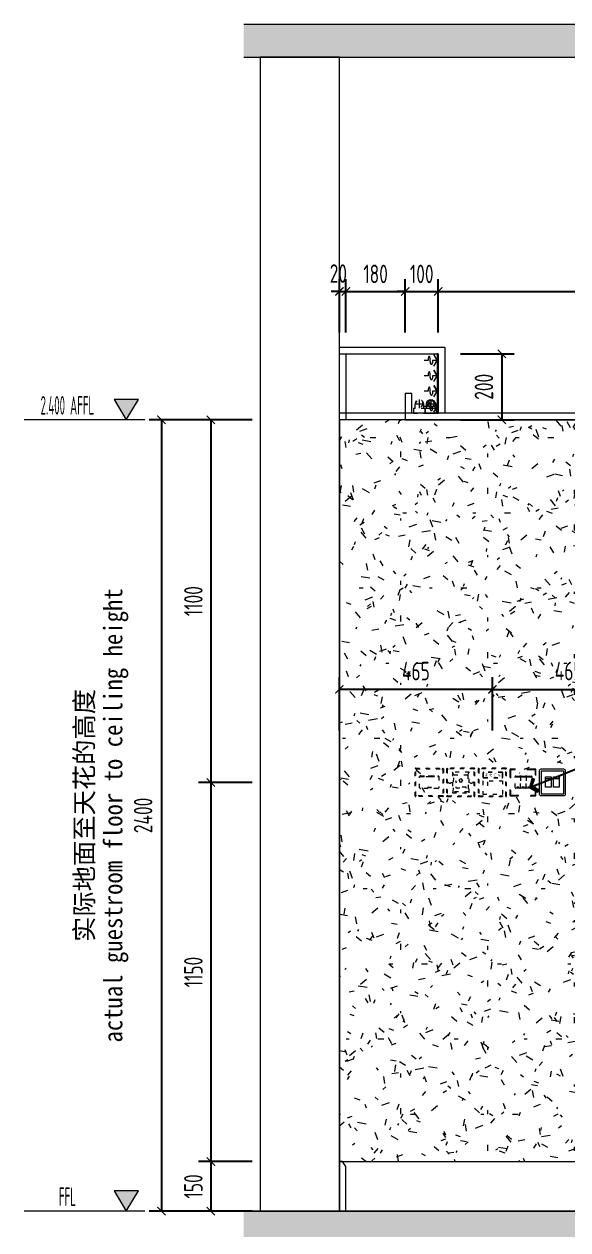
# Model space of a CAD drawing. Header units: millimetres. Extents: x 3162 to 221128, y -144913 to 11496.
# Drawn here: x 170364 to 172014, y -22890 to -19233 of the extents above; entities that cross this region are included whole.
import ezdxf
from ezdxf.enums import TextEntityAlignment as Align

# ---------------------------------------------------------------- set-up
doc = ezdxf.new("R2010")
doc.units = ezdxf.units.MM
doc.header["$LTSCALE"] = 10
for name, pattern in [('ACAD_ISO03W100', [30, 12, -18]), ('DASH', [8.89, 6.35, -2.54]), ('DOTE', [61.468, 50.8, -5.08, 0.508, -5.08])]:
    doc.linetypes.add(name, pattern=pattern)
doc.layers.get('Defpoints').update_dxf_attribs({"color": 250})
for name, color, linetype, lineweight in [('Contour【轮廓线】', 94, 'Continuous', 0), ('Elevation【立面图库】', 150, 'Continuous', 0), ('FC-Hatch【平面填充】', 250, 'Continuous', 0), ('FC-Refe【标注引线】', 2, 'Continuous', 0), ('FF-Socket【电气】', 124, 'Continuous', 0), ('FF-Text【平面文字】', 2, 'Continuous', 0), ('Finish【完成面】', 2, 'Continuous', 0), ('Gray【中细线】', 8, 'Continuous', 0), ('RC-dimensions', 44, 'Continuous', 0), ('RC-Modelling【天花造型】', 30, 'Continuous', 0), ('Wall【立面墙】', 252, 'Continuous', 0)]:
    doc.layers.add(name, color=color, linetype=linetype, lineweight=lineweight)
doc.layers.add('SOL【实体】', color=250, linetype='Continuous')
doc.styles.add('宋体', font='', dxfattribs={"width": 0.8})
doc.styles.add('尺寸标注', font='ARCHS.SHX', dxfattribs={"width": 0.8})
doc.styles.add('标高', font='ARCHS.SHX', dxfattribs={"width": 0.5})
doc.styles.get('宋体').set_extended_font_data('SimSun')
doc.dimstyles.new('海龙1：25', dxfattribs={"dimscale": 25, "dimtxt": 2.25, "dimasz": 1, "dimexe": 1.5, "dimexo": 1, "dimgap": 1, "dimtad": 1, "dimdec": 0, "dimrnd": 5, "dimdsep": 46, "dimtxsty": '尺寸标注', "dimblk": 'ARCHTICK', "dimblk1": 'ARCHTICK', "dimblk2": 'ARCHTICK', "dimcen": 1, "dimclrd": 44, "dimclre": 44, "dimclrt": 2, "dimadec": 0, "dimazin": 0, "dimtfac": 1, "dimtdec": 0, "dimtix": 1, "dimtmove": 2, "dimatfit": 3, "dimldrblk": 'hl_arrow2', "dimfxl": 5, "dimfxlon": 1, "dimarcsym": 0})
pattern_1 = [(225, (110819.52, 0), (35.35534, -35.35534), []), (230, (110819.52, 0), (-71.72602, 6.27522), [7.5, -82.5]), (175, (110819.52, 0), (13.87511, -75.21923), [6, -66]), (280.4514, (110813.54, 0.52), (-57.85092, -68.94393), [6.374, -70.1142]), (226.1842, (110819.52, -20), (-106.72409, 16.55189), [11.25, -123.75]), (276.6356, (110810.63, -18.62), (-93.46626, -97.41178), [9.56105, -105.1713]), (171.1842, (110819.52, -20), (-93.46618, -97.41189), [9, -99]), (201, (110809.52, -15), (-59.690703, 40.261893), [7.5, -82.5]), (146, (110809.52, -15), (-24.33156, -72.51501), [6, -66]), (251.4514, (110804.546, -11.645), (-84.022234, -32.25304), [6.374, -70.1142]), (217.5, (110819.52, 0), (-1.215986, -33.289385), [0.5, -65.2, 0.5, -67, 0.5, -66.25]), (187.5, (110819.52, 0), (-26.306954, -39.441171), [0.5, -38.2, 0.5, -63.7, 0.5, -25.25]), (147.5, (110841.82, -3e-15), (-53.382244, 2.255487), [0.5, -25, 0.5, -78, 0.5, -103.5]), (137.5, (110851.82, -4e-15), (-58.318617, -10.010498), [0.5, -32.5, 0.5, -51.8, 0.5, -73.5])]

# ---------------------------------------------------------------- blocks, each defined once
blk = doc.blocks.new('海龙工具_踢脚线')
blk.add_lwpolyline([(20, 0), (20, 90), (10, 100), (0, 100)])
blk = doc.blocks.new('_ArchTick')
at = {"color": 2, "linetype": 'ByBlock', "const_width": 0.15}
blk.add_lwpolyline([(-0.5, -0.5), (0.5, 0.5)], dxfattribs=at)
blk = doc.blocks.new('*D188')
at = {"layer": 'Defpoints', "color": 0, "transparency": 16777216}
for p in [(171080.7, -20432.7), (170930.7, -21532.7), (171080.7, -21532.7)]:
    blk.add_point(p, dxfattribs=at)
at = {"layer": 'RC-dimensions', "color": 44, "lineweight": -2, "transparency": 16777216}
for p, q in [((171055.7, -20432.7), (170893.2, -20432.7)), ((170930.7, -20432.7), (170930.7, -21532.7)), ((171055.7, -21532.7), (170893.2, -21532.7))]:
    blk.add_line(p, q, dxfattribs=at)
at = {"layer": 'RC-dimensions', "color": 44, "lineweight": -2, "transparency": 16777216, "xscale": 25, "yscale": 25, "zscale": 25}
for p, rotation in [((170930.7, -20432.7), 90), ((170930.7, -21532.7), 270)]:
    blk.add_blockref('_ArchTick', p, dxfattribs=dict(at, rotation=rotation))
at = {"layer": 'RC-dimensions', "color": 2, "transparency": 16777216, "insert": (170877.6, -20982.7), "char_height": 56.25, "attachment_point": 5, "rotation": 90, "style": '尺寸标注'}
blk.add_mtext('1100', dxfattribs=at)
blk = doc.blocks.new('hl_arrow2')
at = {"color": 2}
blk.add_line((-0.22, 0), (-1, 0), dxfattribs=at)
blk.add_lwpolyline([(-0.22, 0), (-0.86, -0.69), (-0.65, -0.86), (0, 0), (-0.65, 0.86), (-0.86, 0.69)], close=True, dxfattribs=at)
for points in [[(-0.86, 0.69), (-0.65, 0.86), (-0.22, 0), (0, 0)], [(-0.86, -0.69), (-0.65, -0.86), (-0.22, 0), (0, 0)]]:
    blk.add_solid(points, dxfattribs=at)
blk = doc.blocks.new('*D189')
at = {"layer": 'Defpoints', "color": 0, "transparency": 16777216}
for p in [(171080.7, -22682.7), (170930.7, -22832.7), (171080.7, -22832.7)]:
    blk.add_point(p, dxfattribs=at)
at = {"layer": 'RC-dimensions', "color": 44, "lineweight": -2, "transparency": 16777216}
for p, q in [((171055.7, -22682.7), (170893.2, -22682.7)), ((170930.7, -22682.7), (170930.7, -22832.7)), ((171055.7, -22832.7), (170893.2, -22832.7))]:
    blk.add_line(p, q, dxfattribs=at)
at = {"layer": 'RC-dimensions', "color": 44, "lineweight": -2, "transparency": 16777216, "xscale": 25, "yscale": 25, "zscale": 25}
for p, rotation in [((170930.7, -22682.7), 90), ((170930.7, -22832.7), 270)]:
    blk.add_blockref('_ArchTick', p, dxfattribs=dict(at, rotation=rotation))
at = {"layer": 'RC-dimensions', "color": 2, "transparency": 16777216, "insert": (170877.6, -22757.7), "char_height": 56.25, "attachment_point": 5, "rotation": 90, "style": '尺寸标注'}
blk.add_mtext('150', dxfattribs=at)
blk = doc.blocks.new('*D190')
at = {"layer": 'Defpoints', "color": 0, "transparency": 16777216}
for p in [(171080.7, -20432.7), (170780.7, -22832.7), (171080.7, -22832.7)]:
    blk.add_point(p, dxfattribs=at)
at = {"layer": 'RC-dimensions', "color": 44, "lineweight": -2, "transparency": 16777216}
for p, q in [((170905.7, -20432.7), (170743.2, -20432.7)), ((170780.7, -20432.7), (170780.7, -22832.7)), ((170905.7, -22832.7), (170743.2, -22832.7))]:
    blk.add_line(p, q, dxfattribs=at)
at = {"layer": 'RC-dimensions', "color": 44, "lineweight": -2, "transparency": 16777216, "xscale": 25, "yscale": 25, "zscale": 25}
for p, rotation in [((170780.7, -20432.7), 90), ((170780.7, -22832.7), 270)]:
    blk.add_blockref('_ArchTick', p, dxfattribs=dict(at, rotation=rotation))
at = {"layer": 'RC-dimensions', "color": 2, "transparency": 16777216, "insert": (170725.2, -21632.7), "char_height": 56.25, "attachment_point": 5, "rotation": 90, "style": '尺寸标注'}
blk.add_mtext('2400', dxfattribs=at)
blk = doc.blocks.new('海龍_立面标识')
at = {"style": '宋体', "width": 0.9, "flags": 8}
blk.add_attdef('FLOOR_HEIGHT', text='', height=2.25, rotation=90, dxfattribs=at).set_placement((0, 0), align=Align.CENTER)
at = {"style": '宋体', "flags": 8}
blk.add_attdef('HEIGHT', text='', height=2.25, rotation=90, dxfattribs=at).set_placement((-3.5, 0), align=Align.CENTER)
blk = doc.blocks.new('hl_Elevation-A2')
blk.add_hatch(color=150).paths.add_polyline_path([(3.74, 2.47), (2.27, 0), (0.8, 2.47)])
at = {"color": 150}
blk.add_line((0, 0), (14.67, 0), dxfattribs=at)
blk.add_lwpolyline([(3.74, 2.47), (2.27, 0), (0.8, 2.47)], close=True, dxfattribs=at)
at = {"color": 2, "style": '标高', "width": 0.8, "flags": 8}
blk.add_attdef('HEIGHT', text='', height=2.25, dxfattribs=at).set_placement((9.42, 1.75), align=Align.MIDDLE_CENTER)
blk = doc.blocks.new('海龙工具_插卡插座')
at = {"linetype": 'ACAD_ISO03W100', "ltscale": 0.1}
blk.add_lwpolyline([(-43, 84), (-43, 2, 0.414214), (-41, 0), (41, 0, 0.414214), (43, 2), (43, 84, 0.414214), (41, 86), (-41, 86, 0.414214)], format="xyb", close=True, dxfattribs=at)
at = {"color": 8, "linetype": 'ACAD_ISO03W100', "ltscale": 0.1}
blk.add_lwpolyline([(-41, 82), (-41, 4, 0.414214), (-39, 2), (39, 2, 0.414214), (41, 4), (41, 82, 0.414214), (39, 84), (-39, 84, 0.414214)], format="xyb", close=True, dxfattribs=at)
for points in [[(-21, 66), (-25, 74)], [(21, 66), (25, 74)], [(-21, 66), (21, 66), (23, 15), (-23, 15), (-21, 66)]]:
    blk.add_lwpolyline(points, dxfattribs=at)
at = {"linetype": 'ACAD_ISO03W100', "ltscale": 0.1}
blk.add_lwpolyline([(-25, 74), (-25, 12), (25, 12), (25, 74)], close=True, dxfattribs=at)
blk.add_lwpolyline([(-6, 49), (0, 55), (6, 49), (3, 49), (3, 44), (-3, 44), (-3, 49), (-6, 49)], dxfattribs=at)
at = {"color": 8, "linetype": 'ACAD_ISO03W100', "ltscale": 0.1}
blk.add_lwpolyline([(-15, 29), (-15, 27), (16, 27), (16, 29)], close=True, dxfattribs=at)
for centre in [(-33, 44), (32, 44)]:
    blk.add_circle(centre, 4.08, dxfattribs=at)
blk = doc.blocks.new('*U319')
at = {"color": 8}
blk.add_blockref('海龙工具_插卡插座', (0, 0), dxfattribs=at)
blk = doc.blocks.new('海龙工具_一位开关')
at = {"color": 8, "linetype": 'ACAD_ISO03W100', "ltscale": 0.1}
for p, q in [((7, 28), (-6, 28)), ((7, 27), (-6, 27))]:
    blk.add_line(p, q, dxfattribs=at)
at = {"linetype": 'ACAD_ISO03W100', "ltscale": 0.1}
for points in [[(43, 84), (43, 2, -0.414214), (41, 0), (-41, 0, -0.414214), (-43, 2), (-43, 84, -0.414214), (-41, 86), (41, 86, -0.414214)], [(26, 25), (-26, 25, -0.376586), (-29, 27), (-29, 61, -0.380248), (-26, 63), (26, 63, -0.380248), (29, 61), (29, 27, -0.383952)]]:
    blk.add_lwpolyline(points, format="xyb", close=True, dxfattribs=at)
at = {"color": 8, "linetype": 'ACAD_ISO03W100', "ltscale": 0.1}
blk.add_lwpolyline([(41, 82), (41, 4, -0.414214), (39, 2), (-39, 2, -0.414214), (-41, 4), (-41, 82, -0.414214), (-39, 84), (39, 84, -0.414214)], format="xyb", close=True, dxfattribs=at)
blk.add_lwpolyline([(-26, 61), (26, 61)], dxfattribs=at)
blk.add_lwpolyline([(9, 62), (-9, 62), (-9, 61), (9, 61)], close=True, dxfattribs=at)
for centre, start, end in [((-26, 58.7), 91.0498, 174.3266), ((26, 58.7), 5.6734, 88.9502)]:
    blk.add_arc(centre, 2.31, start, end, dxfattribs=at)
at = {"layer": 'SOL【实体】', "color": 8}
for points in [[(8.8, 61.8), (-8.8, 61.8), (-8.8, 61.2), (8.8, 61.2)], [(-8.8, 61.2), (8.8, 61.2), (8.8, 61.8), (8.8, 61.2)], [(8.8, 61.8), (8.8, 61.2), (-8.8, 61.2), (-8.7, 61.7)], [(-8.8, 61.2), (-8.7, 61.7), (-8.8, 61.2), (-8.8, 61.8)]]:
    blk.add_solid(points, dxfattribs=at)
blk = doc.blocks.new('*U322')
at = {"color": 8}
blk.add_blockref('海龙工具_一位开关', (0, 0), dxfattribs=at)
blk = doc.blocks.new('海龙工具_请勿打扰开关')
at = {"linetype": 'ACAD_ISO03W100', "ltscale": 0.1}
for points in [[(-43, 84), (-43, 2, 0.414214), (-41, 0), (41, 0, 0.414214), (43, 2), (43, 84, 0.414214), (41, 86), (-41, 86, 0.414214)], [(-43, 2, 0.414214), (-41, 0), (41, 0, 0.414214), (43, 2), (43, 84, 0.414214), (41, 86), (-41, 86, 0.414214), (-43, 84)], [(-29, 71), (-29, 60, 0.414214), (-26, 57), (29, 57, 0.414214), (32, 60), (32, 71, 0.414214), (29, 74), (-26, 74, 0.414214)]]:
    blk.add_lwpolyline(points, format="xyb", close=True, dxfattribs=at)
at = {"color": 8, "linetype": 'ACAD_ISO03W100', "ltscale": 0.1}
for points in [[(-41, 82), (-41, 4, 0.414214), (-39, 2), (39, 2, 0.414214), (41, 4), (41, 82, 0.414214), (39, 84), (-39, 84, 0.414214)], [(-28, 71), (-28, 60, 0.414214), (-26, 58), (29, 58, 0.414214), (31, 60), (31, 71, 0.414214), (29, 73), (-26, 73, 0.414214)]]:
    blk.add_lwpolyline(points, format="xyb", close=True, dxfattribs=at)
at = {"linetype": 'ACAD_ISO03W100', "ltscale": 0.1}
blk.add_lwpolyline([(32, 47), (-29, 47), (-29, 8), (32, 8)], close=True, dxfattribs=at)
at = {"color": 8, "linetype": 'DASH', "ltscale": 50, "style": '宋体', "width": 0.8}
blk.add_text('请 勿 打 扰', height=7.44, dxfattribs=at).set_placement((1.3, 65.4), align=Align.MIDDLE_CENTER)
blk = doc.blocks.new('*U323')
at = {"color": 8}
blk.add_blockref('海龙工具_请勿打扰开关', (0, 0), dxfattribs=at)
blk = doc.blocks.new('CZ_入门开关')
at = {"ltscale": 20}
for name, p in [('*U322', (0, 1400)), ('*U319', (96, 1400)), ('*U323', (192, 1400))]:
    blk.add_blockref(name, p, dxfattribs=at)
blk = doc.blocks.new('*D329')
at = {"layer": 'Defpoints', "color": 0, "transparency": 16777216}
for p in [(171080.7, -21532.7), (170930.7, -22682.7), (171080.7, -22682.7)]:
    blk.add_point(p, dxfattribs=at)
at = {"layer": 'RC-dimensions', "color": 44, "lineweight": -2, "transparency": 16777216}
for p, q in [((171055.7, -21532.7), (170893.2, -21532.7)), ((170930.7, -21532.7), (170930.7, -22682.7)), ((171055.7, -22682.7), (170893.2, -22682.7))]:
    blk.add_line(p, q, dxfattribs=at)
at = {"layer": 'RC-dimensions', "color": 44, "lineweight": -2, "transparency": 16777216, "xscale": 25, "yscale": 25, "zscale": 25}
for p, rotation in [((170930.7, -21532.7), 90), ((170930.7, -22682.7), 270)]:
    blk.add_blockref('_ArchTick', p, dxfattribs=dict(at, rotation=rotation))
at = {"layer": 'RC-dimensions', "color": 2, "transparency": 16777216, "insert": (170877.6, -22107.7), "char_height": 56.25, "attachment_point": 5, "rotation": 90, "style": '尺寸标注'}
blk.add_mtext('1150', dxfattribs=at)
blk = doc.blocks.new('海龙工具_开关_600高')
at = {"color": 8, "linetype": 'ACAD_ISO03W100', "ltscale": 0.1}
for p, q in [((-13.4, -14), (-20.1, -14)), ((-13.4, -14.7), (-20.1, -14.7)), ((3.6, -14), (-3.1, -14)), ((3.6, -14.7), (-3.1, -14.7)), ((20.6, -14), (13.9, -14)), ((20.6, -14.7), (13.9, -14.7))]:
    blk.add_line(p, q, dxfattribs=at)
at = {"linetype": 'ACAD_ISO03W100', "ltscale": 0.2}
blk.add_lwpolyline([(-40.8, 38.7), (-40.8, -38.7, 0.414214), (-39, -40.5), (36.6, -40.5, 0.414214), (38.4, -38.7), (38.4, 38.7, 0.414214), (36.6, 40.5), (-39, 40.5, 0.414214)], format="xyb", close=True, dxfattribs=at)
at = {"color": 8, "linetype": 'ACAD_ISO03W100', "ltscale": 0.2}
blk.add_lwpolyline([(-39, 36.9), (-39, -36.9, 0.414214), (-37.2, -38.7), (34.8, -38.7, 0.414214), (36.6, -36.9), (36.6, 36.9, 0.414214), (34.8, 38.7), (-37.2, 38.7, 0.414214)], format="xyb", close=True, dxfattribs=at)
at = {"linetype": 'ACAD_ISO03W100', "ltscale": 0.1}
for points in [[(-10.4, -16.9), (-23.1, -16.9, -0.376586), (-25.3, -14.9), (-25.3, 17.4, -0.380248), (-23.2, 19.3), (-10.4, 19.3, -0.380248), (-8.3, 17.4), (-8.3, -14.9, -0.383952)], [(6.6, -16.9), (-6.1, -16.9, -0.376586), (-8.3, -14.9), (-8.3, 17.4, -0.380248), (-6.2, 19.3), (6.6, 19.3, -0.380248), (8.7, 17.4), (8.7, -14.9, -0.383952)], [(23.6, -16.9), (10.9, -16.9, -0.376586), (8.7, -14.9), (8.7, 17.4, -0.380248), (10.8, 19.3), (23.6, 19.3, -0.380248), (25.7, 17.4), (25.7, -14.9, -0.383952)]]:
    blk.add_lwpolyline(points, format="xyb", close=True, dxfattribs=at)
at = {"color": 8, "linetype": 'ACAD_ISO03W100', "ltscale": 0.1}
for points in [[(-23.2, 16.9), (-10.4, 16.9)], [(-6.2, 16.9), (6.6, 16.9)], [(10.8, 16.9), (23.6, 16.9)]]:
    blk.add_lwpolyline(points, dxfattribs=at)
for points in [[(-11.3, 17.7), (-22.3, 17.7), (-22.3, 17.2), (-11.3, 17.2)], [(5.7, 17.7), (-5.3, 17.7), (-5.3, 17.2), (5.7, 17.2)], [(22.7, 17.7), (11.7, 17.7), (11.7, 17.2), (22.7, 17.2)]]:
    blk.add_lwpolyline(points, close=True, dxfattribs=at)
for centre, start, end in [((-23.1, 14.7), 91.0498, 174.3266), ((-10.5, 14.7), 5.6734, 88.9502), ((-6.1, 14.7), 91.0498, 174.3266), ((6.5, 14.7), 5.6734, 88.9502), ((10.9, 14.7), 91.0498, 174.3266), ((23.5, 14.7), 5.6734, 88.9502)]:
    blk.add_arc(centre, 2.17, start, end, dxfattribs=at)
at = {"color": 8}
for points in [[(-11.3, 17.7), (-22.3, 17.7), (-22.3, 17.2), (-11.3, 17.2)], [(-22.3, 17.2), (-11.3, 17.2), (-11.3, 17.7), (-11.3, 17.2)], [(-11.3, 17.7), (-11.3, 17.2), (-22.3, 17.2), (-22.2, 17.7)], [(-22.3, 17.2), (-22.2, 17.7), (-22.3, 17.2), (-22.3, 17.7)], [(5.7, 17.7), (-5.3, 17.7), (-5.3, 17.2), (5.7, 17.2)], [(-5.3, 17.2), (5.7, 17.2), (5.7, 17.7), (5.7, 17.2)], [(5.7, 17.7), (5.7, 17.2), (-5.3, 17.2), (-5.2, 17.7)], [(-5.3, 17.2), (-5.2, 17.7), (-5.3, 17.2), (-5.3, 17.7)], [(22.7, 17.7), (11.7, 17.7), (11.7, 17.2), (22.7, 17.2)], [(11.7, 17.2), (22.7, 17.2), (22.7, 17.7), (22.7, 17.2)], [(22.7, 17.7), (22.7, 17.2), (11.7, 17.2), (11.8, 17.7)], [(11.7, 17.2), (11.8, 17.7), (11.7, 17.2), (11.7, 17.7)]]:
    blk.add_solid(points, dxfattribs=at)
blk = doc.blocks.new('海龙_05135235')
at = {"ltscale": 20}
blk.add_blockref('海龙工具_开关_600高', (1.2, 0), dxfattribs=at)
blk = doc.blocks.new('海龙_05136337')
at = {"color": 8, "lineweight": 13}
for p, q in [((-21.5, 11.9), (-3.5, 11.9)), ((3.5, 11.9), (20.6, 11.9))]:
    blk.add_line(p, q, dxfattribs=at)
at = {"lineweight": 13}
blk.add_lwpolyline([(40, -35), (40, 35, 0.414214), (35, 40), (-35, 40, 0.414214), (-40, 35), (-40, -35, 0.414214), (-35, -40), (35, -40, 0.414214)], format="xyb", close=True, dxfattribs=at)
at = {"color": 8, "lineweight": 13}
for points in [[(34, -34), (34, 34), (-34, 34), (-34, -34)], [(-21.5, 16.6), (-3.5, 16.6), (-3.5, -14.7), (-21.5, -14.7)], [(3.5, 16.6), (20.6, 16.6), (20.6, -14.7), (3.5, -14.7)]]:
    blk.add_lwpolyline(points, close=True, dxfattribs=at)
blk = doc.blocks.new('海龙工具_暗藏灯')
at = {"color": 8, "linetype": 'DOTE', "ltscale": 4.56}
for p, q in [((0, 41.7), (0, 15.3)), ((-13.2, 28.5), (13.2, 28.5))]:
    blk.add_line(p, q, dxfattribs=at)
at = {"ltscale": 100}
blk.add_lwpolyline([(-12.5, 13.9), (-12.5, 28.5, -1), (12.5, 28.5), (12.5, 13.9)], format="xyb", dxfattribs=at)
blk.add_lwpolyline([(-17.4, 13.9), (-17.4, 0), (17.4, 0), (17.4, 13.9)], close=True, dxfattribs=at)
blk.add_circle((0, 28.5), 10.4, dxfattribs=at)
blk = doc.blocks.new('海龙工具_暗藏灯[虚]')
at = {"color": 8, "linetype": 'DOTE', "ltscale": 4.56}
for p, q in [((0, 41.7), (0, 15.3)), ((-13.2, 28.5), (13.2, 28.5))]:
    blk.add_line(p, q, dxfattribs=at)
at = {"color": 8, "linetype": 'ACAD_ISO03W100', "ltscale": 0.1}
blk.add_lwpolyline([(-12.5, 13.9), (-12.5, 28.5, -1), (12.5, 28.5), (12.5, 13.9)], format="xyb", dxfattribs=at)
blk.add_lwpolyline([(-17.4, 13.9), (-17.4, 0), (17.4, 0), (17.4, 13.9)], close=True, dxfattribs=at)
blk.add_circle((0, 28.5), 10.4, dxfattribs=at)
blk = doc.blocks.new('D_暗藏灯管')
for name, p in [('海龙工具_暗藏灯[虚]', (-17.4, 0)), ('海龙工具_暗藏灯', (17.4, 0))]:
    blk.add_blockref(name, p)
blk = doc.blocks.new('侧回风')
for points in [[(-291, 45), (-234, 12), (-176, 45), (-234, 12), (-234, 57, -0.094519), (-272, 63, -0.69809), (-272, 74, -0.094519), (-234, 80, 0.094519), (-196, 86, 0.69809), (-196, 96, 0.094519), (-234, 103), (-234, 142)], [(-136, 45), (-78, 12), (-20, 45), (-78, 12), (-78, 57, -0.094519), (-116, 63, -0.69809), (-116, 74, -0.094519), (-78, 80, 0.094519), (-40, 86, 0.69809), (-40, 96, 0.094519), (-78, 103), (-78, 142)], [(20, 45), (78, 12), (136, 45), (78, 12), (78, 57, -0.094519), (40, 63, -0.69809), (40, 74, -0.094519), (78, 80, 0.094519), (116, 86, 0.69809), (116, 96, 0.094519), (78, 103), (78, 142)], [(176, 45), (234, 12), (292, 45), (234, 12), (234, 57, -0.094519), (196, 63, -0.69809), (196, 74, -0.094519), (234, 80, 0.094519), (272, 86, 0.69809), (272, 96, 0.094519), (234, 103), (234, 142)]]:
    blk.add_lwpolyline(points, format="xyb")
blk.add_lwpolyline([(-300, 0), (300, 0), (300, 12), (-300, 12)], close=True)
blk = doc.blocks.new('*D591')
at = {"layer": 'Defpoints', "color": 0, "transparency": 16777216}
for p in [(171340.7, -20043.5), (171320.7, -20193.5), (171340.7, -20193.5)]:
    blk.add_point(p, dxfattribs=at)
at = {"layer": 'RC-dimensions', "color": 44, "lineweight": -2, "transparency": 16777216}
for p, q in [((171320.7, -20168.5), (171320.7, -20006)), ((171340.7, -20168.5), (171340.7, -20006)), ((171320.7, -20043.5), (171295.7, -20043.5)), ((171320.7, -20043.5), (171340.7, -20043.5)), ((171340.7, -20043.5), (171365.7, -20043.5))]:
    blk.add_line(p, q, dxfattribs=at)
at = {"layer": 'RC-dimensions', "color": 44, "lineweight": -2, "transparency": 16777216, "xscale": 25, "yscale": 25, "zscale": 25}
blk.add_blockref('_ArchTick', (171320.7, -20043.5), dxfattribs=at)
at = {"layer": 'RC-dimensions', "color": 44, "lineweight": -2, "transparency": 16777216, "xscale": 25, "yscale": 25, "zscale": 25, "rotation": 180}
blk.add_blockref('_ArchTick', (171340.7, -20043.5), dxfattribs=at)
at = {"layer": 'RC-dimensions', "color": 2, "transparency": 16777216, "insert": (171317.7, -19989.2), "char_height": 56.25, "attachment_point": 5, "style": '尺寸标注'}
blk.add_mtext('20', dxfattribs=at)
blk = doc.blocks.new('*D592')
at = {"layer": 'Defpoints', "color": 0, "transparency": 16777216}
for p in [(171520.7, -20043.5), (171340.7, -20193.5), (171520.7, -20193.5)]:
    blk.add_point(p, dxfattribs=at)
at = {"layer": 'RC-dimensions', "color": 44, "lineweight": -2, "transparency": 16777216}
for p, q in [((171340.7, -20168.5), (171340.7, -20006)), ((171520.7, -20168.5), (171520.7, -20006)), ((171340.7, -20043.5), (171520.7, -20043.5))]:
    blk.add_line(p, q, dxfattribs=at)
at = {"layer": 'RC-dimensions', "color": 44, "lineweight": -2, "transparency": 16777216, "xscale": 25, "yscale": 25, "zscale": 25, "rotation": 180}
blk.add_blockref('_ArchTick', (171340.7, -20043.5), dxfattribs=at)
at = {"layer": 'RC-dimensions', "color": 44, "lineweight": -2, "transparency": 16777216, "xscale": 25, "yscale": 25, "zscale": 25}
blk.add_blockref('_ArchTick', (171520.7, -20043.5), dxfattribs=at)
at = {"layer": 'RC-dimensions', "color": 2, "transparency": 16777216, "insert": (171430.7, -19990.4), "char_height": 56.25, "attachment_point": 5, "style": '尺寸标注'}
blk.add_mtext('180', dxfattribs=at)
blk = doc.blocks.new('*D593')
at = {"layer": 'Defpoints', "color": 0, "transparency": 16777216}
for p in [(171620.7, -20043.5), (171520.7, -20193.5), (171620.7, -20193.5)]:
    blk.add_point(p, dxfattribs=at)
at = {"layer": 'RC-dimensions', "color": 44, "lineweight": -2, "transparency": 16777216}
for p, q in [((171520.7, -20168.5), (171520.7, -20006)), ((171620.7, -20168.5), (171620.7, -20006)), ((171520.7, -20043.5), (171495.7, -20043.5)), ((171520.7, -20043.5), (171620.7, -20043.5)), ((171620.7, -20043.5), (171645.7, -20043.5))]:
    blk.add_line(p, q, dxfattribs=at)
at = {"layer": 'RC-dimensions', "color": 44, "lineweight": -2, "transparency": 16777216, "xscale": 25, "yscale": 25, "zscale": 25}
blk.add_blockref('_ArchTick', (171520.7, -20043.5), dxfattribs=at)
at = {"layer": 'RC-dimensions', "color": 44, "lineweight": -2, "transparency": 16777216, "xscale": 25, "yscale": 25, "zscale": 25, "rotation": 180}
blk.add_blockref('_ArchTick', (171620.7, -20043.5), dxfattribs=at)
at = {"layer": 'RC-dimensions', "color": 2, "transparency": 16777216, "insert": (171570.7, -19990.4), "char_height": 56.25, "attachment_point": 5, "style": '尺寸标注'}
blk.add_mtext('100', dxfattribs=at)
blk = doc.blocks.new('*D594')
at = {"layer": 'Defpoints', "color": 0, "transparency": 16777216}
for p in [(173160.7, -20043.5), (171620.7, -20193.5), (173160.7, -20193.5)]:
    blk.add_point(p, dxfattribs=at)
at = {"layer": 'RC-dimensions', "color": 44, "lineweight": -2, "transparency": 16777216}
for p, q in [((171620.7, -20168.5), (171620.7, -20006)), ((173160.7, -20168.5), (173160.7, -20006)), ((171620.7, -20043.5), (173160.7, -20043.5))]:
    blk.add_line(p, q, dxfattribs=at)
at = {"layer": 'RC-dimensions', "color": 44, "lineweight": -2, "transparency": 16777216, "xscale": 25, "yscale": 25, "zscale": 25, "rotation": 180}
blk.add_blockref('_ArchTick', (171620.7, -20043.5), dxfattribs=at)
at = {"layer": 'RC-dimensions', "color": 44, "lineweight": -2, "transparency": 16777216, "xscale": 25, "yscale": 25, "zscale": 25}
blk.add_blockref('_ArchTick', (173160.7, -20043.5), dxfattribs=at)
at = {"layer": 'RC-dimensions', "color": 2, "transparency": 16777216, "insert": (172390.7, -19988.1), "char_height": 56.25, "attachment_point": 5, "style": '尺寸标注'}
blk.add_mtext('1540', dxfattribs=at)
blk = doc.blocks.new('*D595')
at = {"layer": 'Defpoints', "color": 0, "transparency": 16777216}
for p in [(171663.7, -20232.7), (171663.7, -20432.7), (171813.7, -20432.7)]:
    blk.add_point(p, dxfattribs=at)
at = {"layer": 'RC-dimensions', "color": 44, "lineweight": -2, "transparency": 16777216}
for p, q in [((171688.7, -20232.7), (171851.2, -20232.7)), ((171813.7, -20232.7), (171813.7, -20432.7)), ((171688.7, -20432.7), (171851.2, -20432.7))]:
    blk.add_line(p, q, dxfattribs=at)
at = {"layer": 'RC-dimensions', "color": 44, "lineweight": -2, "transparency": 16777216, "xscale": 25, "yscale": 25, "zscale": 25}
for p, rotation in [((171813.7, -20232.7), 90), ((171813.7, -20432.7), 270)]:
    blk.add_blockref('_ArchTick', p, dxfattribs=dict(at, rotation=rotation))
at = {"layer": 'RC-dimensions', "color": 2, "transparency": 16777216, "insert": (171759.4, -20332.7), "char_height": 56.25, "attachment_point": 5, "rotation": 90, "style": '尺寸标注'}
blk.add_mtext('200', dxfattribs=at)
blk = doc.blocks.new('*D738')
at = {"layer": 'Defpoints', "color": 0, "transparency": 16777216}
for p in [(171320.7, -21250.4), (171320.7, -21400.4), (171785.3, -21400.4)]:
    blk.add_point(p, dxfattribs=at)
at = {"layer": 'RC-dimensions', "color": 44, "lineweight": -2, "transparency": 16777216}
for p, q in [((171320.7, -21375.4), (171320.7, -21212.9)), ((171785.3, -21375.4), (171785.3, -21212.9)), ((171785.3, -21250.4), (171320.7, -21250.4))]:
    blk.add_line(p, q, dxfattribs=at)
at = {"layer": 'RC-dimensions', "color": 44, "lineweight": -2, "transparency": 16777216, "xscale": 25, "yscale": 25, "zscale": 25, "rotation": 180}
blk.add_blockref('_ArchTick', (171320.7, -21250.4), dxfattribs=at)
at = {"layer": 'RC-dimensions', "color": 44, "lineweight": -2, "transparency": 16777216, "xscale": 25, "yscale": 25, "zscale": 25}
blk.add_blockref('_ArchTick', (171785.3, -21250.4), dxfattribs=at)
at = {"layer": 'RC-dimensions', "color": 2, "transparency": 16777216, "insert": (171553, -21194.9), "char_height": 56.25, "attachment_point": 5, "style": '尺寸标注'}
blk.add_mtext('465', dxfattribs=at)
blk = doc.blocks.new('*D739')
at = {"layer": 'Defpoints', "color": 0, "transparency": 16777216}
for p in [(172248.5, -21250.4), (171785.3, -21400.4), (172248.5, -21400.4)]:
    blk.add_point(p, dxfattribs=at)
at = {"layer": 'RC-dimensions', "color": 44, "lineweight": -2, "transparency": 16777216}
for p, q in [((171785.3, -21375.4), (171785.3, -21212.9)), ((172248.5, -21375.4), (172248.5, -21212.9)), ((171785.3, -21250.4), (172248.5, -21250.4))]:
    blk.add_line(p, q, dxfattribs=at)
at = {"layer": 'RC-dimensions', "color": 44, "lineweight": -2, "transparency": 16777216, "xscale": 25, "yscale": 25, "zscale": 25, "rotation": 180}
blk.add_blockref('_ArchTick', (171785.3, -21250.4), dxfattribs=at)
at = {"layer": 'RC-dimensions', "color": 44, "lineweight": -2, "transparency": 16777216, "xscale": 25, "yscale": 25, "zscale": 25}
blk.add_blockref('_ArchTick', (172248.5, -21250.4), dxfattribs=at)
at = {"layer": 'RC-dimensions', "color": 2, "transparency": 16777216, "insert": (172016.9, -21194.9), "char_height": 56.25, "attachment_point": 5, "style": '尺寸标注'}
blk.add_mtext('465', dxfattribs=at)

msp = doc.modelspace()

# ---------------------------------------------------------------- hatches: boundary and pattern name
at = {"layer": 'FC-Hatch【平面填充】'}
h = msp.add_hatch(dxfattribs=at)
h.set_pattern_fill('钢筋混凝土', color=256, scale=50, angle=180, style=0, pattern_type=2)
h.set_pattern_definition(pattern_1)
h.paths.add_polyline_path([(171030.7, -19332.7), (171030.7, -19232.7), (173330.7, -19232.7), (173330.7, -19332.7)])
h = msp.add_hatch(dxfattribs=at)
h.set_pattern_fill('地毯', color=256, scale=300, pattern_type=2)
h.set_pattern_definition([(0, (171536.68, -22538.74), (132, 228), [12, -201, 9, -87, 18, -213]), (10, (171479.68, -22415.74), (80.676, 285.344), [21, -51, 27, -159, 15, -198]), (20, (171449.68, -22511.74), (133.471, 220.976), [24, -165, 21, -123, 15, -96]), (30, (171536.68, -22529.74), (-21.97, 254.052), [15, -99, 12, -147, 9, -195]), (40, (171452.68, -22463.74), (33.836, 216.37), [12, -132, 9, -84, 24, -153]), (50, (171497.68, -22571.74), (-80.248, 235.733), [6, -111, 15, -183, 18, -93]), (60, (171506.68, -22550.74), (-99.473, 223.708), [15, -123, 6, -144, 12, -111]), (70, (171473.68, -22586.74), (-109.892, 215.587), [9, -57, 18, -96, 12, -132]), (80, (171488.68, -22409.74), (-208.565, 164.72), [21, -132, 9, -156, 18, -147]), (90, (171506.68, -22538.74), (-264, 111), [18, -93, 12, -183, 6, -186]), (100, (171458.68, -22445.74), (-247.971, 145.145), [21, -117, 18, -96, 21, -219]), (110, (171437.68, -22616.74), (-240.44, 81.691), [24, -78, 12, -159, 18, -174]), (120, (171356.68, -22580.74), (-286.65, 28.492), [15, -201, 18, -93, 21, -123]), (130, (171422.68, -22646.74), (-279.108, 71.266), [9, -66, 12, -129, 24, -168]), (140, (171332.68, -22406.74), (-220.597, -34.206), [18, -108, 21, -93, 12, -126]), (150, (171581.68, -22664.74), (-204.825, -120.767), [12, -84, 24, -186, 21, -171]), (160, (171383.68, -22496.74), (-237.901, -162.429), [18, -126, 15, -114, 12, -183]), (170, (171401.68, -22568.74), (-215.644, -169.123), [27, -99, 18, -135, 24, -132])])
h.paths.add_polyline_path([(172248.5, -20432.7), (171320.7, -20432.7), (171320.7, -22682.7), (171330.7, -22682.7), (172248.5, -22682.7)])
h.paths.add_polyline_path([(171947.5, -21492.3), (171947.5, -21573.2), (171868.3, -21573.2), (171868.3, -21492.3)], flags=16)
h.paths.add_polyline_path([(171962.5, -21492.7), (172032.5, -21492.7, -0.414214), (172037.5, -21497.7), (172037.5, -21567.7, -0.414214), (172032.5, -21572.7), (171962.5, -21572.7, -0.414214), (171957.5, -21567.7), (171957.5, -21497.7, -0.414214)], flags=16)
h.paths.add_polyline_path([(171945.7, -21494.1), (171945.7, -21571.4), (171870.1, -21571.4), (171870.1, -21494.1)], flags=0)
h.paths.add_polyline_path([(171856.3, -21489.7, -0.414214), (171858.3, -21491.7), (171858.3, -21573.7, -0.414214), (171856.3, -21575.7), (171774.3, -21575.7, -0.414214), (171772.3, -21573.7), (171772.3, -21491.7, -0.414214), (171774.3, -21489.7)], flags=16)
h.paths.add_polyline_path([(171854.3, -21491.7, -0.414214), (171856.3, -21493.7), (171856.3, -21571.7, -0.414214), (171854.3, -21573.7), (171776.3, -21573.7, -0.414214), (171774.3, -21571.7), (171774.3, -21493.7, -0.414214), (171776.3, -21491.7)], flags=0)
h.paths.add_polyline_path([(171963.5, -21498.7), (172031.5, -21498.7), (172031.5, -21566.7), (171963.5, -21566.7)], flags=0)
h.paths.add_polyline_path([(171789.3, -21518.7), (171844.3, -21518.7, 0.414214), (171847.3, -21515.7), (171847.3, -21504.7, 0.414214), (171844.3, -21501.7), (171789.3, -21501.7, 0.414214), (171786.3, -21504.7), (171786.3, -21515.7, 0.414214)], flags=0)
h.paths.add_polyline_path([(171844.3, -21502.7, -0.414214), (171846.3, -21504.7), (171846.3, -21515.7, -0.414214), (171844.3, -21517.7), (171789.3, -21517.7, -0.414214), (171787.3, -21515.7), (171787.3, -21504.7, -0.414214), (171789.3, -21502.7)], flags=0)
h.paths.add_polyline_path([(171932.6, -21513.4, -0.390771), (171934.8, -21515.3), (171934.8, -21547.3, -0.432686), (171932.7, -21549.6), (171920.1, -21549.6, -0.385679), (171917.8, -21547.6, -0.383952), (171915.7, -21549.6), (171903.1, -21549.6, -0.385679), (171900.8, -21547.6, -0.383952), (171898.7, -21549.6), (171886.1, -21549.6, -0.385679), (171883.8, -21547.6), (171883.8, -21515.8, -0.438052), (171885.9, -21513.4), (171898.6, -21513.4, -0.390771), (171900.8, -21515.3, -0.380248), (171902.9, -21513.4), (171915.6, -21513.4, -0.390771), (171917.8, -21515.3, -0.380248), (171919.9, -21513.4)], flags=0)
h.paths.add_polyline_path([(171917.8, -21518.2, 0.449015), (171915.6, -21515.8), (171902.9, -21515.8, 0.438052), (171900.8, -21518.2, 0.443522), (171898.7, -21515.8), (171894.7, -21515.6), (171886.8, -21515.6), (171885.9, -21515.8), (171898.6, -21515.8, -0.390771), (171900.8, -21517.8, -0.380248), (171902.9, -21515.8), (171915.6, -21515.8, -0.390771), (171917.8, -21517.8, -0.3855), (171920, -21515.8), (171924, -21515.6), (171920.8, -21515.6), (171918.7, -21516.3, 0.26387)], flags=0)
h.paths.add_polyline_path([(171914.8, -21515), (171914.8, -21515.6), (171903.8, -21515.6), (171903.8, -21515)], flags=0)
h.paths.add_polyline_path([(171976, -21516.2), (171994, -21516.2), (171994, -21547.5), (171976, -21547.5)], flags=0)
h.paths.add_polyline_path([(171760.3, -21489.7, -0.414214), (171762.3, -21491.7), (171762.3, -21573.7, -0.414214), (171760.3, -21575.7), (171678.3, -21575.7, -0.414214), (171676.3, -21573.7), (171676.3, -21491.7, -0.414214), (171678.3, -21489.7)], flags=16)
h.paths.add_polyline_path([(172001, -21516.2), (172018, -21516.2), (172018, -21547.5), (172001, -21547.5)], flags=0)
h.paths.add_polyline_path([(171758.3, -21491.7, -0.414214), (171760.3, -21493.7), (171760.3, -21571.7, -0.414214), (171758.3, -21573.7), (171680.3, -21573.7, -0.414214), (171678.3, -21571.7), (171678.3, -21493.7, -0.414214), (171680.3, -21491.7)], flags=0)
h.paths.add_polyline_path([(171847.3, -21528.7), (171847.3, -21567.7), (171786.3, -21567.7), (171786.3, -21528.7)], flags=0)
h.paths.add_polyline_path([(171744.3, -21501.7), (171744.3, -21563.7), (171694.3, -21563.7), (171694.3, -21501.7)], flags=0)
h.paths.add_polyline_path([(171740.3, -21509.7), (171742.3, -21560.7), (171696.3, -21560.7), (171698.3, -21509.7)], flags=0)
h.paths.add_polyline_path([(171755.4, -21531.7, -1), (171747.2, -21531.7, -1)], flags=0)
h.paths.add_polyline_path([(171664.3, -21489.7, -0.414214), (171666.3, -21491.7), (171666.3, -21573.7, -0.414214), (171664.3, -21575.7), (171582.3, -21575.7, -0.414214), (171580.3, -21573.7), (171580.3, -21491.7, -0.414214), (171582.3, -21489.7)], flags=16)
h.paths.add_polyline_path([(171662.3, -21491.7, -0.414214), (171664.3, -21493.7), (171664.3, -21571.7, -0.414214), (171662.3, -21573.7), (171584.3, -21573.7, -0.414214), (171582.3, -21571.7), (171582.3, -21493.7, -0.414214), (171584.3, -21491.7)], flags=0)
h.paths.add_polyline_path([(171719.3, -21520.7), (171725.3, -21526.7), (171722.3, -21526.7), (171722.3, -21531.7), (171716.3, -21531.7), (171716.3, -21526.7), (171713.3, -21526.7)], flags=0)
h.paths.add_polyline_path([(171735.3, -21546.7), (171735.3, -21548.7), (171704.3, -21548.7), (171704.3, -21546.7)], flags=0)
h.paths.add_polyline_path([(171690.4, -21531.7, -1), (171682.2, -21531.7, -1)], flags=0)
h.paths.add_polyline_path([(171649.3, -21512.7, -0.380248), (171652.3, -21514.7), (171652.3, -21547.4, -0.445137), (171650.1, -21550.7), (171597.3, -21550.7, -0.376586), (171594.3, -21548.7), (171594.3, -21516.1, -0.449015), (171596.5, -21512.7)], flags=0)
h.paths.add_polyline_path([(171649.3, -21514.7), (171614.3, -21514.7), (171614.3, -21513.7), (171632.3, -21513.7)], flags=0)
h.paths.add_polyline_path([(171790.9, -21517.5), (171842.3, -21517.5), (171842.3, -21502.9), (171790.9, -21502.9)], flags=8)
h.paths.add_polyline_path([(173280.7, -20432.7), (173160.7, -20432.7), (173160.7, -22682.7), (173280.7, -22682.7)])
h = msp.add_hatch(dxfattribs=at)
h.set_pattern_fill('钢筋混凝土', color=256, scale=50, angle=180, style=0, pattern_type=2)
h.set_pattern_definition(pattern_1)
h.paths.add_polyline_path([(171030.7, -22932.7), (171030.7, -22832.7), (173330.7, -22832.7), (173330.7, -22932.7)])

# ---------------------------------------------------------------- linework, layer by layer
at = {"layer": 'Contour【轮廓线】'}
msp.add_line((171320.7, -22682.7), (172248.5, -22682.7), dxfattribs=at)
at = {"layer": 'Finish【完成面】'}
for p, q in [((171320.7, -20432.7), (171320.7, -22832.7)), ((173280.7, -20432.7), (171320.7, -20432.7)), ((171320.7, -22832.7), (173160.7, -22832.7))]:
    msp.add_line(p, q, dxfattribs=at)
at = {"layer": 'Gray【中细线】'}
msp.add_line((173280.7, -20412.7), (171320.7, -20412.7), dxfattribs=at)
at = {"layer": 'RC-Modelling【天花造型】'}
for points in [[(171320.7, -20212.7), (171640.7, -20212.7), (171640.7, -20412.7)], [(171320.7, -20232.7), (171620.7, -20232.7), (171620.7, -20412.7), (171540.7, -20412.7), (171540.7, -20352.7), (171520.7, -20352.7), (171520.7, -20432.7), (173280.7, -20432.7)], [(171320.7, -20232.7), (171620.7, -20232.7), (171620.7, -20412.7)]]:
    msp.add_lwpolyline(points, dxfattribs=at)
msp.add_lwpolyline([(171320.7, -20232.7), (171340.7, -20232.7), (171340.7, -20432.7), (171320.7, -20432.7)], close=True, dxfattribs=at)
at = {"layer": 'Wall【立面墙】'}
for p, q in [((171030.7, -19232.7), (173330.7, -19232.7)), ((171030.7, -19332.7), (173330.7, -19332.7))]:
    msp.add_line(p, q, dxfattribs=at)
for points in [[(171320.7, -22832.7), (171320.7, -19332.7), (171080.7, -19332.7), (171080.7, -22832.7)], [(171030.7, -22832.7), (171030.7, -22832.7), (173330.7, -22832.7), (173330.7, -22832.7)]]:
    msp.add_lwpolyline(points, close=True, dxfattribs=at)

# ---------------------------------------------------------------- block references
at = {"layer": 'Contour【轮廓线】', "yscale": 1.5}
msp.add_blockref('海龙工具_踢脚线', (171320.7, -22832.7), dxfattribs=at)
at = {"layer": 'Elevation【立面图库】'}
ref = msp.add_blockref('hl_Elevation-A2', (170730.7, -20432.7), dxfattribs=dict(at, xscale=-25, yscale=25, zscale=25))
ref.add_attrib('HEIGHT', '2.400 AFFL', dxfattribs={"layer": '0', "color": 2, "height": 56.25, "style": '标高', "width": 0.5}).set_placement((170495.2, -20389), align=Align.MIDDLE_CENTER)
ref = msp.add_blockref('hl_Elevation-A2', (170730.7, -22832.7), dxfattribs=dict(at, xscale=-25, yscale=25, zscale=25))
ref.add_attrib('HEIGHT', 'FFL', dxfattribs={"layer": '0', "color": 2, "height": 56.25, "style": '标高', "width": 0.5}).set_placement((170495.2, -22789), align=Align.MIDDLE_CENTER)
at = {"layer": 'FF-Socket【电气】', "xscale": 0.3, "yscale": 0.3, "zscale": 0.3, "rotation": 90}
msp.add_blockref('侧回风', (171620.7, -20322.7), dxfattribs=at)
at = {"layer": 'FF-Socket【电气】'}
for name, p in [('CZ_入门开关', (171593.3, -22975.7)), ('海龙_05135235', (171877.9, -21532.7)), ('海龙_05136337', (171967.5, -21532.7))]:
    msp.add_blockref(name, p, dxfattribs=at)
at = {"layer": 'FF-Text【平面文字】'}
ref = msp.add_blockref('海龍_立面标识', (170661.9, -21632.7), dxfattribs=dict(at, xscale=25, yscale=25, zscale=25))
ref.add_attrib('FLOOR_HEIGHT', 'actual guestroom floor to ceiling height', dxfattribs={"layer": '0', "height": 56.25, "rotation": 90, "style": '宋体', "width": 0.9}).set_placement((170661.9, -21632.7), align=Align.CENTER)
ref.add_attrib('HEIGHT', '实际地面至天花的高度', dxfattribs={"layer": '0', "height": 56.25, "rotation": 90, "style": '宋体'}).set_placement((170574.4, -21632.7), align=Align.CENTER)
at = {"layer": 'RC-Modelling【天花造型】'}
msp.add_blockref('D_暗藏灯管', (171580.7, -20412.7), dxfattribs=at)

# ---------------------------------------------------------------- dimensions: what is measured, and where the dimension line sits
at = {"layer": 'RC-dimensions'}
dim = msp.add_linear_dim(base=(171340.7, -20043.5), p1=(171320.7, -20193.5), p2=(171340.7, -20193.5), dimstyle='海龙1：25', dxfattribs=at)
dim.commit()
dim.dimension.update_dxf_attribs({"geometry": '*D591', "text_midpoint": (171317.7, -19989.2), "dimtype": 160})
for base, p1, p2, picture, middle in [((171520.7, -20043.5), (171340.7, -20193.5), (171520.7, -20193.5), '*D592', (171430.7, -19990.4)), ((171620.7, -20043.5), (171520.7, -20193.5), (171620.7, -20193.5), '*D593', (171570.7, -19990.4)), ((173160.7, -20043.5), (171620.7, -20193.5), (173160.7, -20193.5), '*D594', (172390.7, -19988.1)), ((171320.7, -21250.4), (171785.3, -21400.4), (171320.7, -21400.4), '*D738', (171553, -21194.9)), ((172248.5, -21250.4), (171785.3, -21400.4), (172248.5, -21400.4), '*D739', (172016.9, -21194.9))]:
    dim = msp.add_linear_dim(base=base, p1=p1, p2=p2, dimstyle='海龙1：25', dxfattribs=at)
    dim.commit()
    dim.dimension.update_dxf_attribs({"geometry": picture, "text_midpoint": middle})
dim = msp.add_linear_dim(base=(171813.7, -20432.7), p1=(171663.7, -20232.7), p2=(171663.7, -20432.7), angle=90, dimstyle='海龙1：25', dxfattribs=at)
dim.commit()
dim.dimension.update_dxf_attribs({"geometry": '*D595', "text_midpoint": (171759.4, -20332.7)})
for base, p1, p2, picture, middle in [((170780.7, -22832.7), (171080.7, -20432.7), (171080.7, -22832.7), '*D190', (170725.2, -21632.7)), ((170930.7, -21532.7), (171080.7, -20432.7), (171080.7, -21532.7), '*D188', (170877.6, -20982.7)), ((170930.7, -22682.7), (171080.7, -21532.7), (171080.7, -22682.7), '*D329', (170877.6, -22107.7)), ((170930.7, -22832.7), (171080.7, -22682.7), (171080.7, -22832.7), '*D189', (170877.6, -22757.7))]:
    dim = msp.add_linear_dim(base=base, p1=p1, p2=p2, angle=270, dimstyle='海龙1：25', override={"dimscale": 25, "dimtxsty": '尺寸标注', "dimblk1": 'ArchTick', "dimblk2": 'ArchTick', "dimsah": 1, "dimclrt": 2}, dxfattribs=at)
    dim.commit()
    dim.dimension.update_dxf_attribs({"geometry": picture, "text_midpoint": middle})

# ---------------------------------------------------------------- leaders
at = {"layer": 'FC-Refe【标注引线】'}
msp.add_leader([(171898.7, -21547.5), (174083.1, -20672.8), (174208.1, -20672.8)], dimstyle='海龙1：25', override={"dimscale": 25, "dimldrblk": 'hl_arrow2'}, dxfattribs=at)

doc.saveas('drawing.dxf')
